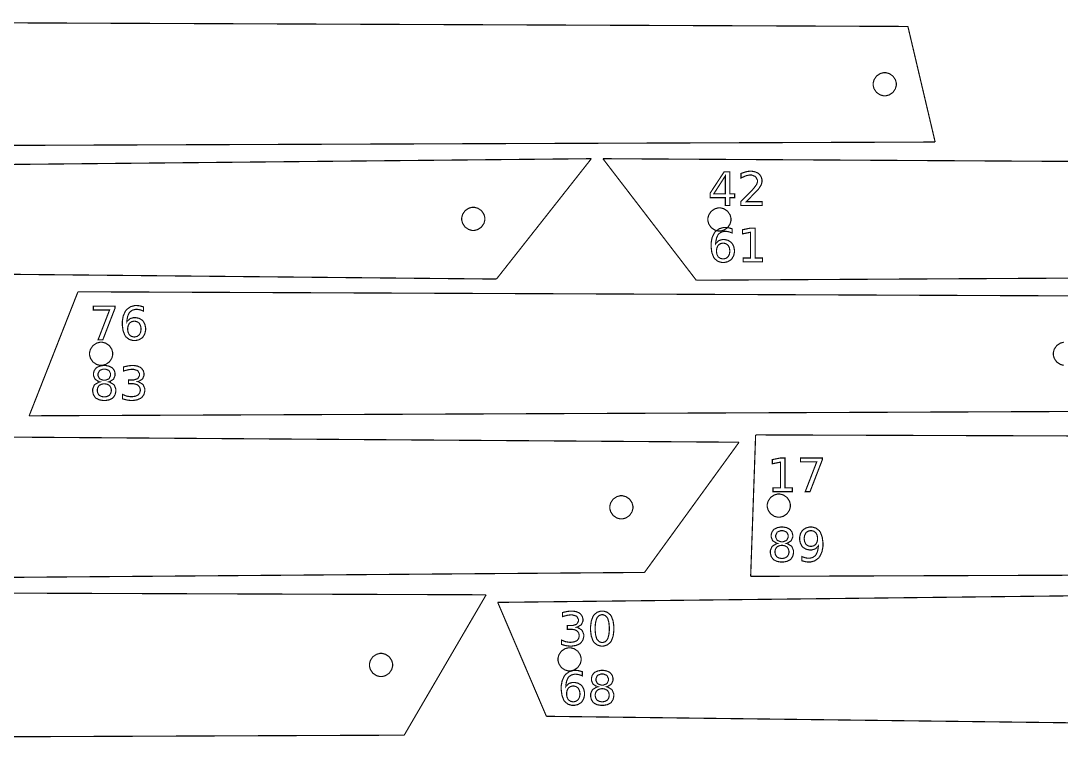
# Model space of a CAD drawing. Extents: x 0 to 51.8, y 1.6 to 26.8.
# Drawn here: x 32.28 to 41.64, y 20.3 to 26.77 of the extents above; entities that cross this region are included whole.
import ezdxf

# ---------------------------------------------------------------- set-up
doc = ezdxf.new("R2010")
doc.units = 0
doc.layers.get('0').update_dxf_attribs({"linetype": 'CONTINUOUS'})

msp = doc.modelspace()

# ---------------------------------------------------------------- linework, layer by layer
at = {"color": 0, "const_width": 0.010417}
for points in [[(28.8611, 26.7639), (40.2567, 26.7182)], [(40.2567, 26.7182), (40.5018, 25.6781)], [(27.8769, 25.6324), (40.5018, 25.6781)], [(26.2226, 25.4172), (37.4103, 25.5282)], [(37.4103, 25.5282), (36.5574, 24.4451)], [(37.5144, 25.5282), (47.9794, 25.4671)], [(37.5144, 25.5282), (38.3537, 24.4347)], [(25.1821, 24.5563), (36.5574, 24.4451)], [(38.3537, 24.4347), (49.2494, 24.4958)], [(32.7944, 24.3306), (32.3557, 23.2147)], [(32.7944, 24.3306), (42.3382, 24.2912)], [(41.6582, 23.6685), (41.6278, 23.6767), (41.5946, 23.699), (41.5722, 23.7321), (41.5642, 23.7625), (41.5642, 23.7726), (41.5642, 23.7828), (41.5722, 23.8132), (41.5946, 23.8463), (41.6278, 23.8686), (41.6582, 23.8768)], [(32.3557, 23.2147), (41.8767, 23.254)], [(29.3499, 23.0429), (38.7387, 22.9769)], [(38.8876, 23.0429), (38.8429, 21.7699)], [(38.8876, 23.0429), (48.0451, 23.0124)], [(38.7387, 22.9769), (37.8886, 21.8053)], [(29.4349, 21.7394), (37.8886, 21.8053)], [(38.8429, 21.7699), (47.4626, 21.8004)], [(27.5399, 21.6353), (36.4646, 21.604)], [(36.4646, 21.604), (35.7279, 20.341)], [(36.5687, 21.5357), (45.2774, 21.6353)], [(36.5687, 21.5357), (37.0062, 20.5106)], [(37.0062, 20.5106), (45.0296, 20.411)], [(28.0258, 20.3097), (35.7279, 20.341)]]:
    msp.add_lwpolyline(points, dxfattribs=at)
for points in [[(40.1525, 26.1982), (40.1525, 26.1881), (40.1443, 26.1576), (40.1219, 26.1244), (40.0889, 26.1022), (40.0585, 26.094), (40.0483, 26.094), (40.0382, 26.094), (40.0078, 26.1022), (39.9747, 26.1244), (39.9524, 26.1576), (39.9442, 26.1881), (39.9442, 26.1982), (39.9442, 26.2083), (39.9524, 26.2387), (39.9747, 26.2718), (40.0078, 26.2942), (40.0382, 26.3024), (40.0483, 26.3024), (40.0585, 26.3024), (40.0889, 26.2942), (40.1219, 26.2718), (40.1443, 26.2387), (40.1525, 26.2083), (40.1525, 26.1982)], [(36.4532, 24.9867), (36.4532, 24.9767), (36.445, 24.9463), (36.4226, 24.9131), (36.3894, 24.8907), (36.359, 24.8825), (36.349, 24.8825), (36.3387, 24.8825), (36.3083, 24.8907), (36.2753, 24.9131), (36.2529, 24.9463), (36.2449, 24.9767), (36.2449, 24.9867), (36.2449, 24.9968), (36.2529, 25.0272), (36.2753, 25.0604), (36.3083, 25.0828), (36.3387, 25.0908), (36.349, 25.0908), (36.359, 25.0908), (36.3894, 25.0828), (36.4226, 25.0604), (36.445, 25.0272), (36.4532, 24.9968), (36.4532, 24.9867)], [(38.6662, 24.9814), (38.6662, 24.9714), (38.6581, 24.941), (38.6357, 24.9078), (38.6026, 24.8854), (38.5722, 24.8772), (38.5621, 24.8772), (38.5519, 24.8772), (38.5215, 24.8854), (38.4885, 24.9078), (38.4661, 24.941), (38.4579, 24.9714), (38.4579, 24.9814), (38.4579, 24.9915), (38.4661, 25.0221), (38.4885, 25.0551), (38.5215, 25.0775), (38.5519, 25.0856), (38.5621, 25.0856), (38.5722, 25.0856), (38.6026, 25.0775), (38.6357, 25.0551), (38.6581, 25.0221), (38.6662, 24.9915), (38.6662, 24.9814)], [(33.1069, 23.7726), (33.1069, 23.7625), (33.0988, 23.7321), (33.0764, 23.699), (33.0433, 23.6767), (33.0129, 23.6685), (33.0028, 23.6685), (32.9926, 23.6685), (32.9622, 23.6767), (32.9292, 23.699), (32.9068, 23.7321), (32.8986, 23.7625), (32.8986, 23.7726), (32.8986, 23.7828), (32.9068, 23.8132), (32.9292, 23.8463), (32.9622, 23.8686), (32.9926, 23.8768), (33.0028, 23.8768), (33.0129, 23.8768), (33.0433, 23.8686), (33.0764, 23.8463), (33.0988, 23.8132), (33.1069, 23.7828), (33.1069, 23.7726)], [(37.7844, 22.3911), (37.7844, 22.3811), (37.7762, 22.3507), (37.754, 22.3175), (37.7208, 22.2951), (37.6904, 22.2869), (37.6803, 22.2869), (37.6701, 22.2869), (37.6397, 22.2951), (37.6067, 22.3175), (37.5843, 22.3507), (37.5761, 22.3811), (37.5761, 22.3911), (37.5761, 22.4013), (37.5843, 22.4318), (37.6067, 22.4649), (37.6397, 22.4872), (37.6701, 22.4953), (37.6803, 22.4953), (37.6904, 22.4953), (37.7208, 22.4872), (37.754, 22.4649), (37.7762, 22.4318), (37.7844, 22.4013), (37.7844, 22.3911)], [(39.2001, 22.4064), (39.2001, 22.3963), (39.1919, 22.3658), (39.1696, 22.3328), (39.1365, 22.3104), (39.1061, 22.3022), (39.096, 22.3022), (39.0858, 22.3022), (39.0554, 22.3104), (39.0224, 22.3328), (39, 22.3658), (38.9918, 22.3963), (38.9918, 22.4064), (38.9918, 22.4165), (39, 22.4469), (39.0224, 22.48), (39.0554, 22.5024), (39.0858, 22.5106), (39.096, 22.5106), (39.1061, 22.5106), (39.1365, 22.5024), (39.1696, 22.48), (39.1919, 22.4469), (39.2001, 22.4165), (39.2001, 22.4064)], [(35.6237, 20.9725), (35.6237, 20.9624), (35.6156, 20.9319), (35.5932, 20.8989), (35.56, 20.8765), (35.5296, 20.8683), (35.5196, 20.8683), (35.5094, 20.8683), (35.4789, 20.8765), (35.4458, 20.8989), (35.4235, 20.9319), (35.4154, 20.9624), (35.4154, 20.9725), (35.4154, 20.9826), (35.4235, 21.0131), (35.4458, 21.0461), (35.4789, 21.0685), (35.5094, 21.0767), (35.5196, 21.0767), (35.5296, 21.0767), (35.56, 21.0685), (35.5932, 21.0461), (35.6156, 21.0131), (35.6237, 20.9826), (35.6237, 20.9725)], [(37.3187, 21.0231), (37.3187, 21.0131), (37.3106, 20.9826), (37.2882, 20.9494), (37.2551, 20.9271), (37.2247, 20.9189), (37.2146, 20.9189), (37.2044, 20.9189), (37.174, 20.9271), (37.1408, 20.9494), (37.1186, 20.9826), (37.1104, 21.0131), (37.1104, 21.0231), (37.1104, 21.0332), (37.1186, 21.0637), (37.1408, 21.0968), (37.174, 21.1192), (37.2044, 21.1272), (37.2146, 21.1272), (37.2247, 21.1272), (37.2551, 21.1192), (37.2882, 21.0968), (37.3106, 21.0637), (37.3187, 21.0332), (37.3187, 21.0231)]]:
    msp.add_lwpolyline(points, close=True, dxfattribs=at)
at = {"color": 1, "const_width": 0.010417}
for points in [[(38.6047, 25.4103), (38.6563, 25.4103), (38.6563, 25.2124), (38.6997, 25.2124), (38.6997, 25.1781), (38.6563, 25.1781), (38.6563, 25.1064), (38.6156, 25.1064), (38.6156, 25.1781), (38.4783, 25.1781), (38.4783, 25.2178), (38.6047, 25.4103)], [(38.6156, 25.3744), (38.5118, 25.2124), (38.6156, 25.2124), (38.6156, 25.3744)], [(38.8031, 25.141), (38.9465, 25.141), (38.9465, 25.1064), (38.7539, 25.1064), (38.7539, 25.141), (38.7576, 25.145), (38.7813, 25.1694), (38.8107, 25.1993), (38.8175, 25.2061), (38.8242, 25.2129), (38.8504, 25.2396), (38.8665, 25.2567), (38.8682, 25.2586), (38.8715, 25.2622), (38.8944, 25.2936), (38.8958, 25.2961), (38.8971, 25.2988), (38.9038, 25.3194), (38.9038, 25.3263), (38.9038, 25.3361), (38.8894, 25.3633), (38.8867, 25.3658), (38.8839, 25.3683), (38.8528, 25.3812), (38.8424, 25.3812), (38.8322, 25.3812), (38.8051, 25.3756), (38.8015, 25.3744), (38.7981, 25.3733), (38.7599, 25.3564), (38.7558, 25.354), (38.7558, 25.3956), (38.7599, 25.3972), (38.7985, 25.4097), (38.8021, 25.4104), (38.8056, 25.4114), (38.8326, 25.4157), (38.8418, 25.4157), (38.8522, 25.4157), (38.884, 25.4097), (38.9122, 25.396), (38.9168, 25.3921), (38.9215, 25.3882), (38.9379, 25.3646), (38.945, 25.3381), (38.945, 25.3292), (38.945, 25.3201), (38.939, 25.2964), (38.9379, 25.2935), (38.9367, 25.2907), (38.9156, 25.2578), (38.9125, 25.254), (38.9117, 25.2531), (38.9018, 25.2425), (38.8844, 25.2247), (38.88, 25.22), (38.8754, 25.2153), (38.8471, 25.1861), (38.8114, 25.1494), (38.8031, 25.141)], [(38.6771, 24.8971), (38.6771, 24.8594), (38.6746, 24.8607), (38.6483, 24.8701), (38.6457, 24.8708), (38.6431, 24.8714), (38.6218, 24.8747), (38.6146, 24.8747), (38.6057, 24.8747), (38.5786, 24.8678), (38.556, 24.8517), (38.5524, 24.8471), (38.5488, 24.8425), (38.5356, 24.8128), (38.5285, 24.7735), (38.5281, 24.7642), (38.53, 24.7671), (38.555, 24.7896), (38.5581, 24.7911), (38.561, 24.7928), (38.5887, 24.8007), (38.5979, 24.8007), (38.6082, 24.8007), (38.6389, 24.7938), (38.6657, 24.7775), (38.6701, 24.7729), (38.6746, 24.7683), (38.6903, 24.7401), (38.6969, 24.7081), (38.6969, 24.6974), (38.6969, 24.6868), (38.6899, 24.6551), (38.6738, 24.6269), (38.6692, 24.6222), (38.6644, 24.6176), (38.6369, 24.6011), (38.6058, 24.594), (38.5956, 24.594), (38.5839, 24.594), (38.549, 24.6042), (38.5194, 24.6278), (38.5149, 24.6344), (38.5101, 24.6411), (38.4939, 24.6839), (38.4871, 24.7346), (38.4871, 24.7514), (38.4871, 24.7676), (38.4956, 24.8161), (38.5154, 24.8592), (38.5211, 24.8663), (38.5268, 24.8733), (38.5611, 24.8985), (38.6, 24.9092), (38.6129, 24.9092), (38.6207, 24.9092), (38.6415, 24.9067), (38.6442, 24.9061), (38.6468, 24.9057), (38.6743, 24.8981), (38.6771, 24.8971)], [(38.7749, 24.6344), (38.8422, 24.6344), (38.8422, 24.8663), (38.769, 24.8517), (38.769, 24.889), (38.8418, 24.9037), (38.8828, 24.9037), (38.8828, 24.6344), (38.9499, 24.6344), (38.9499, 24.6), (38.7749, 24.6), (38.7749, 24.6344)], [(38.5956, 24.7681), (38.5893, 24.7681), (38.5706, 24.7633), (38.5542, 24.7524), (38.5515, 24.7493), (38.5488, 24.7461), (38.5394, 24.7268), (38.5354, 24.7047), (38.5354, 24.6974), (38.5354, 24.69), (38.5394, 24.6681), (38.5488, 24.6487), (38.5515, 24.6456), (38.5542, 24.6424), (38.5706, 24.6314), (38.5893, 24.6267), (38.5956, 24.6267), (38.6017, 24.6267), (38.6201, 24.6314), (38.6364, 24.6424), (38.6392, 24.6456), (38.6418, 24.6487), (38.6514, 24.6681), (38.6554, 24.69), (38.6554, 24.6974), (38.6554, 24.7047), (38.6514, 24.7268), (38.6418, 24.7461), (38.6392, 24.7493), (38.6364, 24.7524), (38.6201, 24.7633), (38.6017, 24.7681), (38.5956, 24.7681)], [(32.9329, 24.2014), (33.1282, 24.2014), (33.1282, 24.1839), (33.0178, 23.8976), (32.975, 23.8976), (33.0787, 24.1667), (32.9329, 24.1667), (32.9329, 24.2014)], [(33.3832, 24.1947), (33.3832, 24.1572), (33.3806, 24.1585), (33.3543, 24.1678), (33.3517, 24.1685), (33.349, 24.1692), (33.3278, 24.1724), (33.3207, 24.1724), (33.3117, 24.1724), (33.2846, 24.1654), (33.2619, 24.1494), (33.2583, 24.1449), (33.2547, 24.1403), (33.2415, 24.1104), (33.2346, 24.0713), (33.234, 24.0619), (33.236, 24.0649), (33.261, 24.0874), (33.264, 24.0888), (33.2671, 24.0904), (33.2947, 24.0983), (33.3039, 24.0983), (33.3142, 24.0983), (33.3449, 24.0914), (33.3718, 24.0753), (33.3763, 24.0706), (33.3807, 24.066), (33.3963, 24.0378), (33.4029, 24.0057), (33.4029, 23.995), (33.4029, 23.9846), (33.3958, 23.9529), (33.3797, 23.9247), (33.3751, 23.92), (33.3706, 23.9153), (33.3429, 23.8987), (33.3118, 23.8918), (33.3015, 23.8918), (33.2899, 23.8918), (33.255, 23.9018), (33.2254, 23.9254), (33.2208, 23.9321), (33.2161, 23.9389), (33.1999, 23.9815), (33.1931, 24.0322), (33.1931, 24.0492), (33.1931, 24.0653), (33.2015, 24.1139), (33.2214, 24.1568), (33.2271, 24.1639), (33.2328, 24.1711), (33.2671, 24.1961), (33.306, 24.2068), (33.3189, 24.2068), (33.3267, 24.2068), (33.3475, 24.2043), (33.3501, 24.2039), (33.3528, 24.2033), (33.3803, 24.1957), (33.3832, 24.1947)], [(33.3015, 24.0658), (33.2953, 24.0658), (33.2765, 24.0611), (33.2601, 24.0501), (33.2575, 24.0469), (33.2547, 24.0438), (33.2454, 24.0246), (33.2414, 24.0025), (33.2414, 23.995), (33.2414, 23.9878), (33.2454, 23.9657), (33.2547, 23.9464), (33.2575, 23.9432), (33.2601, 23.94), (33.2765, 23.929), (33.2953, 23.9243), (33.3015, 23.9243), (33.3076, 23.9243), (33.3261, 23.929), (33.3425, 23.94), (33.3451, 23.9432), (33.3479, 23.9464), (33.3574, 23.9657), (33.3614, 23.9878), (33.3614, 23.995), (33.3614, 24.0025), (33.3574, 24.0246), (33.3479, 24.0438), (33.3451, 24.0469), (33.3425, 24.0501), (33.3261, 24.0611), (33.3076, 24.0658), (33.3015, 24.0658)], [(32.99, 23.5199), (32.9856, 23.521), (32.9513, 23.5414), (32.9488, 23.5444), (32.9462, 23.5474), (32.934, 23.5783), (32.934, 23.5886), (32.934, 23.5968), (32.9404, 23.6212), (32.9556, 23.6426), (32.9599, 23.6461), (32.9642, 23.6497), (32.9906, 23.6621), (33.0208, 23.6674), (33.031, 23.6674), (33.0411, 23.6674), (33.0714, 23.6621), (33.0979, 23.6497), (33.1022, 23.6461), (33.1065, 23.6426), (33.1218, 23.6212), (33.1282, 23.5968), (33.1282, 23.5886), (33.1282, 23.5776), (33.116, 23.5474), (33.1135, 23.5444), (33.111, 23.5414), (33.0768, 23.521), (33.0725, 23.5199), (33.0774, 23.5187), (33.116, 23.4961), (33.1188, 23.4928), (33.1214, 23.4894), (33.1351, 23.4551), (33.1351, 23.4437), (33.1351, 23.4339), (33.1285, 23.4046), (33.1128, 23.3797), (33.1083, 23.3757), (33.1037, 23.3718), (33.0754, 23.3582), (33.0421, 23.3524), (33.031, 23.3524), (33.0199, 23.3524), (32.9867, 23.3582), (32.9583, 23.3718), (32.9537, 23.3757), (32.9493, 23.3797), (32.9335, 23.4046), (32.9268, 23.4339), (32.9268, 23.4437), (32.9268, 23.456), (32.9407, 23.4894), (32.9436, 23.4928), (32.9464, 23.4961), (32.985, 23.5187), (32.99, 23.5199)], [(33.3331, 23.5221), (33.3379, 23.521), (33.3763, 23.4992), (33.379, 23.4958), (33.3818, 23.4925), (33.3957, 23.4581), (33.3957, 23.4465), (33.3957, 23.4365), (33.3879, 23.4067), (33.3699, 23.381), (33.3647, 23.3768), (33.3596, 23.3728), (33.3272, 23.3585), (33.2894, 23.3524), (33.2768, 23.3524), (33.2669, 23.3524), (33.2408, 23.3556), (33.2375, 23.3563), (33.2342, 23.3569), (33.1992, 23.3661), (33.1957, 23.3674), (33.1957, 23.4069), (33.1985, 23.4054), (33.2297, 23.3926), (33.2332, 23.3918), (33.2365, 23.391), (33.2658, 23.3868), (33.2757, 23.3868), (33.2842, 23.3868), (33.3097, 23.3907), (33.3311, 23.3996), (33.3346, 23.4021), (33.3379, 23.4046), (33.3497, 23.4208), (33.3547, 23.4401), (33.3547, 23.4465), (33.3547, 23.4525), (33.35, 23.4704), (33.339, 23.4858), (33.3358, 23.4883), (33.3326, 23.491), (33.3133, 23.4997), (33.291, 23.5036), (33.2835, 23.5036), (33.2482, 23.5036), (33.2482, 23.5375), (33.2853, 23.5375), (33.2968, 23.5375), (33.3287, 23.5476), (33.3315, 23.5496), (33.3342, 23.5517), (33.3478, 23.5764), (33.3478, 23.5846), (33.3478, 23.5935), (33.3339, 23.6183), (33.3311, 23.6203), (33.3283, 23.6225), (33.2947, 23.6329), (33.2835, 23.6329), (33.2744, 23.6329), (33.2506, 23.6299), (33.2472, 23.6292), (33.244, 23.6286), (33.2086, 23.619), (33.2047, 23.6178), (33.2047, 23.6544), (33.2086, 23.6556), (33.2451, 23.6636), (33.2486, 23.6642), (33.2519, 23.6647), (33.2783, 23.6674), (33.2872, 23.6674), (33.2976, 23.6674), (33.3292, 23.6621), (33.3567, 23.6497), (33.3613, 23.6461), (33.3658, 23.6426), (33.3817, 23.6211), (33.3886, 23.5968), (33.3886, 23.5886), (33.3886, 23.5781), (33.3764, 23.549), (33.374, 23.5461), (33.3717, 23.5432), (33.3375, 23.5232), (33.3331, 23.5221)], [(32.975, 23.5847), (32.975, 23.5756), (32.9874, 23.5503), (32.9899, 23.5481), (32.9922, 23.5458), (33.0214, 23.5349), (33.031, 23.5349), (33.0414, 23.5349), (33.07, 23.5458), (33.0725, 23.5481), (33.075, 23.5503), (33.0875, 23.5761), (33.0875, 23.5847), (33.0875, 23.594), (33.075, 23.6194), (33.0725, 23.6217), (33.07, 23.6239), (33.0407, 23.6349), (33.031, 23.6349), (33.0207, 23.6349), (32.9922, 23.6239), (32.9899, 23.6217), (32.9874, 23.6194), (32.975, 23.5935), (32.975, 23.5847)], [(33.031, 23.5025), (33.0244, 23.5025), (33.0049, 23.4985), (32.9878, 23.4893), (32.985, 23.4867), (32.9822, 23.484), (32.9725, 23.4681), (32.9683, 23.4499), (32.9683, 23.4437), (32.9683, 23.4375), (32.9725, 23.4192), (32.9822, 23.4031), (32.985, 23.4006), (32.9878, 23.3979), (33.0049, 23.3888), (33.0244, 23.3849), (33.031, 23.3849), (33.0375, 23.3849), (33.0572, 23.3888), (33.0744, 23.3979), (33.0772, 23.4006), (33.0801, 23.4032), (33.09, 23.4192), (33.0942, 23.4376), (33.0942, 23.4437), (33.0942, 23.4499), (33.09, 23.4681), (33.0801, 23.484), (33.0772, 23.4867), (33.0744, 23.4893), (33.0574, 23.4985), (33.0376, 23.5025), (33.031, 23.5025)], [(39.0435, 22.5658), (39.1107, 22.5658), (39.1107, 22.7976), (39.0376, 22.7831), (39.0376, 22.8204), (39.1103, 22.8351), (39.1512, 22.8351), (39.1512, 22.5658), (39.2183, 22.5658), (39.2183, 22.5314), (39.0435, 22.5314), (39.0435, 22.5658)], [(39.2914, 22.8351), (39.4867, 22.8351), (39.4867, 22.8176), (39.3763, 22.5314), (39.3335, 22.5314), (39.4372, 22.8004), (39.2914, 22.8004), (39.2914, 22.8351)], [(39.0832, 22.0663), (39.0787, 22.0672), (39.0444, 22.0878), (39.0419, 22.0907), (39.0394, 22.0938), (39.0272, 22.1247), (39.0272, 22.135), (39.0272, 22.1432), (39.0336, 22.1676), (39.0486, 22.189), (39.0531, 22.1925), (39.0574, 22.1961), (39.0838, 22.2085), (39.114, 22.2138), (39.1242, 22.2138), (39.1343, 22.2138), (39.1646, 22.2085), (39.191, 22.1961), (39.1954, 22.1925), (39.1997, 22.189), (39.2149, 22.1676), (39.2214, 22.1432), (39.2214, 22.135), (39.2214, 22.1239), (39.209, 22.0938), (39.2067, 22.0907), (39.2042, 22.0878), (39.17, 22.0672), (39.1657, 22.0663), (39.1706, 22.065), (39.209, 22.0424), (39.2118, 22.039), (39.2146, 22.0357), (39.2283, 22.0015), (39.2283, 21.99), (39.2283, 21.9803), (39.2215, 21.9508), (39.2058, 21.9261), (39.2014, 21.9221), (39.1969, 21.9182), (39.1686, 21.9046), (39.1353, 21.8986), (39.1242, 21.8986), (39.1131, 21.8986), (39.0797, 21.9046), (39.0514, 21.9182), (39.0469, 21.9221), (39.0424, 21.9261), (39.0267, 21.9508), (39.02, 21.9803), (39.02, 21.99), (39.02, 22.0022), (39.0339, 22.0357), (39.0367, 22.039), (39.0394, 22.0424), (39.0782, 22.065), (39.0832, 22.0663)], [(39.0682, 22.1311), (39.0682, 22.1219), (39.0804, 22.0967), (39.0829, 22.0944), (39.0854, 22.0922), (39.1144, 22.0811), (39.1242, 22.0811), (39.1346, 22.0811), (39.1632, 22.0922), (39.1657, 22.0944), (39.1682, 22.0967), (39.1806, 22.1225), (39.1806, 22.1311), (39.1806, 22.1403), (39.1682, 22.1658), (39.1657, 22.1679), (39.1632, 22.1701), (39.1339, 22.1813), (39.1242, 22.1813), (39.1139, 22.1813), (39.0854, 22.1701), (39.0829, 22.1679), (39.0804, 22.1658), (39.0682, 22.1397), (39.0682, 22.1311)], [(39.3029, 21.9108), (39.3029, 21.9483), (39.3054, 21.9472), (39.3315, 21.9378), (39.3342, 21.9371), (39.3368, 21.9364), (39.3582, 21.9332), (39.3654, 21.9332), (39.3743, 21.9332), (39.4011, 21.94), (39.4239, 21.956), (39.4275, 21.9606), (39.4311, 21.965), (39.4443, 21.995), (39.4514, 22.0343), (39.4519, 22.0436), (39.45, 22.0407), (39.4251, 22.0183), (39.4221, 22.0167), (39.419, 22.0151), (39.3914, 22.0074), (39.3821, 22.0074), (39.3718, 22.0074), (39.3413, 22.0143), (39.3143, 22.0304), (39.3099, 22.035), (39.3054, 22.0396), (39.29, 22.0676), (39.2833, 22.0997), (39.2833, 22.1104), (39.2833, 22.121), (39.2901, 22.1525), (39.3063, 22.1807), (39.311, 22.1853), (39.3156, 22.1901), (39.3432, 22.2067), (39.3743, 22.2138), (39.3847, 22.2138), (39.3964, 22.2138), (39.4311, 22.2036), (39.4606, 22.1801), (39.4653, 22.1733), (39.4699, 22.1667), (39.486, 22.1239), (39.4931, 22.0729), (39.4931, 22.056), (39.4931, 22.0399), (39.4844, 21.9915), (39.4646, 21.9486), (39.4589, 21.9414), (39.4532, 21.9343), (39.4189, 21.9093), (39.38, 21.8986), (39.3671, 21.8986), (39.3593, 21.8986), (39.3385, 21.9013), (39.3358, 21.9017), (39.3332, 21.9022), (39.3057, 21.9099), (39.3029, 21.9108)], [(39.3847, 22.0397), (39.3908, 22.0397), (39.4093, 22.0444), (39.4256, 22.0554), (39.4283, 22.0586), (39.4311, 22.0618), (39.4406, 22.081), (39.4446, 22.1032), (39.4446, 22.1104), (39.4446, 22.1178), (39.4406, 22.1397), (39.4311, 22.159), (39.4283, 22.1621), (39.4256, 22.1653), (39.4093, 22.1764), (39.3908, 22.1813), (39.3847, 22.1813), (39.3785, 22.1813), (39.3597, 22.1764), (39.3433, 22.1653), (39.3407, 22.1621), (39.3379, 22.159), (39.3286, 22.1397), (39.3246, 22.1178), (39.3246, 22.1104), (39.3246, 22.1032), (39.3286, 22.081), (39.3379, 22.0618), (39.3407, 22.0586), (39.3433, 22.0554), (39.3597, 22.0444), (39.3785, 22.0397), (39.3847, 22.0397)], [(39.1242, 22.0489), (39.1176, 22.0489), (39.0979, 22.0449), (39.081, 22.0357), (39.0782, 22.0331), (39.0754, 22.0304), (39.0656, 22.0144), (39.0615, 21.9961), (39.0615, 21.99), (39.0615, 21.9839), (39.0656, 21.9654), (39.0754, 21.9494), (39.0782, 21.9468), (39.081, 21.9442), (39.0979, 21.9351), (39.1176, 21.9313), (39.1242, 21.9313), (39.1307, 21.9313), (39.1504, 21.9351), (39.1676, 21.9442), (39.1704, 21.9468), (39.1732, 21.9494), (39.1831, 21.9656), (39.1874, 21.9839), (39.1874, 21.99), (39.1874, 21.9961), (39.1831, 22.0144), (39.1732, 22.0304), (39.1704, 22.0331), (39.1676, 22.0357), (39.1504, 22.0449), (39.1307, 22.0489), (39.1242, 22.0489)], [(37.2794, 21.3119), (37.2843, 21.311), (37.3226, 21.289), (37.3254, 21.2857), (37.3282, 21.2824), (37.3422, 21.2479), (37.3422, 21.2364), (37.3422, 21.2265), (37.3343, 21.1965), (37.3163, 21.1708), (37.3111, 21.1668), (37.306, 21.1626), (37.2737, 21.1483), (37.2358, 21.1422), (37.2232, 21.1422), (37.2135, 21.1422), (37.1874, 21.1456), (37.184, 21.1461), (37.1806, 21.1468), (37.1457, 21.156), (37.1421, 21.1572), (37.1421, 21.1969), (37.1449, 21.1953), (37.1762, 21.1826), (37.1796, 21.1818), (37.1831, 21.181), (37.2124, 21.1768), (37.2222, 21.1768), (37.2307, 21.1768), (37.2561, 21.1806), (37.2776, 21.1894), (37.281, 21.1919), (37.2843, 21.1946), (37.2961, 21.2108), (37.3011, 21.23), (37.3011, 21.2364), (37.3011, 21.2425), (37.2964, 21.2604), (37.2854, 21.2758), (37.2822, 21.2783), (37.2792, 21.2808), (37.2599, 21.2897), (37.2374, 21.2935), (37.23, 21.2935), (37.1946, 21.2935), (37.1946, 21.3274), (37.2317, 21.3274), (37.2433, 21.3274), (37.2753, 21.3375), (37.2779, 21.3396), (37.2807, 21.3415), (37.2942, 21.3663), (37.2942, 21.3744), (37.2942, 21.3835), (37.2803, 21.4082), (37.2775, 21.4103), (37.2747, 21.4124), (37.2411, 21.4229), (37.23, 21.4229), (37.221, 21.4229), (37.1969, 21.4199), (37.1937, 21.4192), (37.1904, 21.4186), (37.155, 21.409), (37.1512, 21.4076), (37.1512, 21.4443), (37.1551, 21.4454), (37.1917, 21.4536), (37.195, 21.4542), (37.1985, 21.4546), (37.2249, 21.4574), (37.2336, 21.4574), (37.2442, 21.4574), (37.2756, 21.4521), (37.3031, 21.4397), (37.3076, 21.4361), (37.3122, 21.4325), (37.3282, 21.4111), (37.335, 21.3867), (37.335, 21.3786), (37.335, 21.3679), (37.3229, 21.339), (37.3204, 21.3361), (37.3181, 21.3332), (37.2839, 21.3131), (37.2794, 21.3119)], [(37.5081, 21.4574), (37.5193, 21.4574), (37.5532, 21.4472), (37.5817, 21.4238), (37.5862, 21.4169), (37.5907, 21.4103), (37.6064, 21.3675), (37.6131, 21.3165), (37.6131, 21.2996), (37.6131, 21.2828), (37.6064, 21.2321), (37.5907, 21.1893), (37.5862, 21.1826), (37.5817, 21.1758), (37.5532, 21.1524), (37.5193, 21.1422), (37.5081, 21.1422), (37.4968, 21.1422), (37.4631, 21.1524), (37.4346, 21.1758), (37.4301, 21.1826), (37.4257, 21.1893), (37.41, 21.2321), (37.4033, 21.2828), (37.4033, 21.2996), (37.4033, 21.3165), (37.41, 21.3675), (37.4257, 21.4103), (37.4301, 21.4169), (37.4346, 21.4238), (37.4631, 21.4472), (37.4968, 21.4574), (37.5081, 21.4574)], [(37.5081, 21.4249), (37.5011, 21.4249), (37.4803, 21.4169), (37.4631, 21.3987), (37.4603, 21.3936), (37.4576, 21.3883), (37.4485, 21.3544), (37.4444, 21.3133), (37.4444, 21.2996), (37.4444, 21.286), (37.4485, 21.245), (37.4576, 21.2112), (37.4603, 21.2061), (37.4631, 21.2008), (37.4803, 21.1826), (37.5011, 21.1749), (37.5081, 21.1749), (37.5151, 21.1749), (37.5361, 21.1826), (37.5533, 21.2008), (37.5561, 21.2061), (37.5588, 21.2112), (37.5681, 21.245), (37.5721, 21.286), (37.5721, 21.2996), (37.5721, 21.3133), (37.5681, 21.3544), (37.5588, 21.3883), (37.5561, 21.3936), (37.5533, 21.3987), (37.5361, 21.4169), (37.5151, 21.4249), (37.5081, 21.4249)], [(37.3296, 20.9118), (37.3296, 20.8743), (37.3269, 20.8756), (37.3007, 20.8849), (37.2981, 20.8856), (37.2956, 20.8863), (37.2742, 20.8894), (37.2671, 20.8894), (37.2581, 20.8894), (37.2311, 20.8826), (37.2083, 20.8665), (37.2049, 20.8619), (37.2013, 20.8574), (37.1881, 20.8275), (37.181, 20.7883), (37.1806, 20.779), (37.1825, 20.7819), (37.2074, 20.8044), (37.2104, 20.806), (37.2135, 20.8075), (37.2411, 20.8154), (37.2504, 20.8154), (37.2606, 20.8154), (37.2912, 20.8085), (37.3182, 20.7924), (37.3226, 20.7876), (37.3271, 20.7831), (37.3426, 20.755), (37.3493, 20.7229), (37.3493, 20.7122), (37.3493, 20.7017), (37.3424, 20.67), (37.3261, 20.6418), (37.3215, 20.6371), (37.3169, 20.6325), (37.2893, 20.616), (37.2583, 20.6089), (37.2481, 20.6089), (37.2364, 20.6089), (37.2014, 20.619), (37.1719, 20.6425), (37.1672, 20.6493), (37.1626, 20.656), (37.1464, 20.6986), (37.1394, 20.7493), (37.1394, 20.7663), (37.1394, 20.7825), (37.1479, 20.831), (37.1679, 20.8739), (37.1736, 20.881), (37.1793, 20.8882), (37.2136, 20.9132), (37.2524, 20.924), (37.2654, 20.924), (37.2732, 20.924), (37.294, 20.9215), (37.2967, 20.921), (37.2992, 20.9204), (37.3267, 20.9129), (37.3296, 20.9118)], [(37.4671, 20.7764), (37.4626, 20.7775), (37.4283, 20.7979), (37.4258, 20.801), (37.4233, 20.804), (37.4111, 20.8349), (37.4111, 20.8453), (37.4111, 20.8535), (37.4175, 20.8778), (37.4325, 20.8993), (37.4369, 20.9028), (37.4413, 20.9063), (37.4676, 20.9186), (37.4979, 20.924), (37.5081, 20.924), (37.5182, 20.924), (37.5485, 20.9186), (37.5749, 20.9063), (37.5793, 20.9028), (37.5836, 20.8993), (37.5988, 20.8778), (37.6053, 20.8535), (37.6053, 20.8453), (37.6053, 20.8342), (37.5931, 20.804), (37.5906, 20.801), (37.5881, 20.7979), (37.5539, 20.7775), (37.5496, 20.7764), (37.5544, 20.7753), (37.5931, 20.7526), (37.5957, 20.7493), (37.5985, 20.746), (37.6122, 20.7117), (37.6122, 20.7003), (37.6122, 20.6904), (37.6054, 20.6611), (37.5897, 20.6363), (37.5853, 20.6324), (37.5808, 20.6285), (37.5525, 20.6147), (37.5192, 20.6089), (37.5081, 20.6089), (37.4969, 20.6089), (37.4636, 20.6147), (37.4353, 20.6285), (37.4308, 20.6324), (37.4264, 20.6363), (37.4106, 20.6611), (37.4039, 20.6904), (37.4039, 20.7003), (37.4039, 20.7125), (37.4178, 20.746), (37.4207, 20.7493), (37.4233, 20.7526), (37.4621, 20.7753), (37.4671, 20.7764)], [(37.4521, 20.8412), (37.4521, 20.8321), (37.4643, 20.8068), (37.4668, 20.8046), (37.4693, 20.8025), (37.4983, 20.7914), (37.5081, 20.7914), (37.5185, 20.7914), (37.5471, 20.8025), (37.5496, 20.8046), (37.5521, 20.8068), (37.5644, 20.8328), (37.5644, 20.8412), (37.5644, 20.8506), (37.5521, 20.876), (37.5496, 20.8782), (37.5471, 20.8804), (37.5178, 20.8914), (37.5081, 20.8914), (37.4978, 20.8914), (37.4693, 20.8804), (37.4668, 20.8782), (37.4643, 20.876), (37.4521, 20.85), (37.4521, 20.8412)], [(37.2481, 20.7829), (37.2418, 20.7829), (37.2231, 20.7782), (37.2067, 20.7672), (37.2039, 20.764), (37.2013, 20.761), (37.1918, 20.7417), (37.1879, 20.7196), (37.1879, 20.7122), (37.1879, 20.7049), (37.1918, 20.6828), (37.2013, 20.6635), (37.2039, 20.6603), (37.2067, 20.6572), (37.2231, 20.6461), (37.2418, 20.6414), (37.2481, 20.6414), (37.2542, 20.6414), (37.2726, 20.6461), (37.2889, 20.6572), (37.2917, 20.6603), (37.2943, 20.6635), (37.3039, 20.6828), (37.3079, 20.7049), (37.3079, 20.7122), (37.3079, 20.7196), (37.3039, 20.7417), (37.2943, 20.761), (37.2917, 20.764), (37.2889, 20.7672), (37.2726, 20.7782), (37.2542, 20.7829), (37.2481, 20.7829)], [(37.5081, 20.759), (37.5015, 20.759), (37.4819, 20.7551), (37.4649, 20.7458), (37.4621, 20.7432), (37.4593, 20.7406), (37.4494, 20.7247), (37.4454, 20.7064), (37.4454, 20.7003), (37.4454, 20.6942), (37.4494, 20.6757), (37.4593, 20.6597), (37.4621, 20.6571), (37.4649, 20.6544), (37.4819, 20.6453), (37.5015, 20.6414), (37.5081, 20.6414), (37.5146, 20.6414), (37.5343, 20.6453), (37.5515, 20.6544), (37.5543, 20.6571), (37.5571, 20.6597), (37.5669, 20.6758), (37.5712, 20.6942), (37.5712, 20.7003), (37.5712, 20.7064), (37.5669, 20.7247), (37.5571, 20.7406), (37.5543, 20.7432), (37.5515, 20.7458), (37.5343, 20.7551), (37.5146, 20.759), (37.5081, 20.759)]]:
    msp.add_lwpolyline(points, close=True, dxfattribs=at)

doc.saveas('drawing.dxf')
